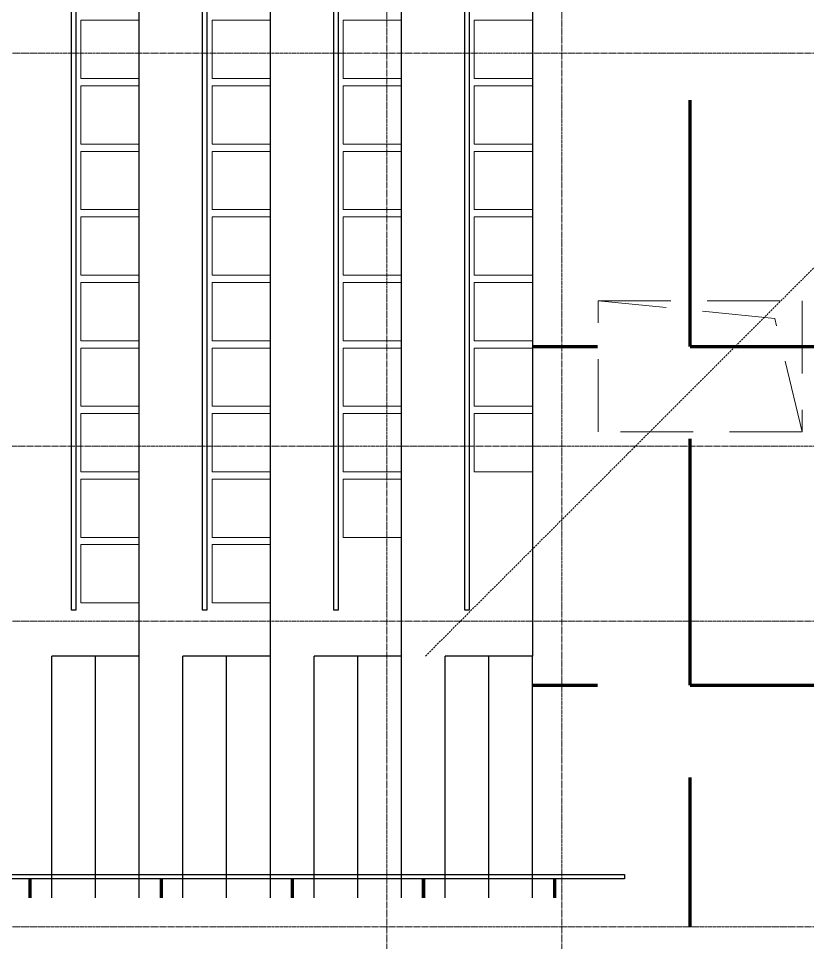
# Model space of a CAD drawing. Header units: millimetres. Extents: x -65509 to 912790, y 446 to 713294.
# Drawn here: x 172169 to 177584, y 368070 to 374414 of the extents above; entities that cross this region are included whole.
import ezdxf

# ---------------------------------------------------------------- set-up
doc = ezdxf.new("R2010")
doc.units = ezdxf.units.MM
for name, pattern in [('CENTER2', [28.575, 19.05, -3.175, 3.175, -3.175]), ('DASHED', [19.05, 12.7, -6.35]), ('HIDDEN', [9.525, 6.35, -3.175])]:
    doc.linetypes.add(name, pattern=pattern)
for name, color, linetype, lineweight in [('5.3) ММП плитка 6.1', 5, 'Continuous', 120), ('АР_Мебель', 250, 'Continuous', 5), ('АР_Тонкая', 250, 'Continuous', 5), ('ОВ_Классы', 250, 'Continuous', 0), ('РД_Ограждения', 250, 'Continuous', 25), ('РД_Оси_100', 250, 'Continuous', 0)]:
    doc.layers.add(name, color=color, linetype=linetype, lineweight=lineweight)
doc.layers.add('ЛК_Открытая', color=250, linetype='Continuous')

# ---------------------------------------------------------------- blocks, each defined once
blk = doc.blocks.new('СОШ_2200_АР_ОСИ_М100_28.05.24')
at = {"layer": 'РД_Оси_100', "linetype": 'CENTER2'}
for p, q in [((-5954.958, 78900), (119910, 78900)), ((119910, 76200), (-5954.958, 76200)), ((-5954.958, 75000), (119910, 75000)), ((-5954.958, 72900), (95715.503, 72900))]:
    blk.add_line(p, q, dxfattribs=at)
for points in [[(57300, 139938.679), (57300, -6155)], [(58500, 139938.679), (58500, -6155)]]:
    blk.add_lwpolyline(points, dxfattribs=at)
blk = doc.blocks.new('otv пунктир')
at = {"linetype": 'HIDDEN', "ltscale": 0.07}
blk.add_lwpolyline([(0, 0), (0, 1), (1, 1), (1, 0)], close=True, dxfattribs=at)
blk.add_lwpolyline([(0, 1), (0.1346, 0.1366), (1, 0)], dxfattribs=at)

msp = doc.modelspace()

# ---------------------------------------------------------------- hatches: boundary and pattern name
at = {"layer": '5.3) ММП плитка 6.1'}
h = msp.add_hatch(dxfattribs=at)
h.set_pattern_fill('ANGLE', color=256, scale=333)
h.set_pattern_definition([(0, (0, 0), (0, 2326.005), [1691.64, -634.365]), (90, (0, 0), (-2326.005, 1e-13), [1691.64, -634.365])])
h.paths.add_polyline_path([(166997.159, 385826.734), (163447.205, 385826.734), (163447.205, 380376.733), (165247.159, 380376.733), (165247.159, 373976.733), (163927.159, 373976.733), (163927.159, 373696.836), (163447.205, 373696.836), (163447.205, 368376.733), (166997.159, 368376.733)])
h.paths.add_polyline_path([(182027.159, 385826.733), (175697.159, 385826.733), (175697.159, 368176.733), (179397.159, 368176.733), (179397.159, 372396.733), (182027.159, 372396.733)])

# ---------------------------------------------------------------- linework, layer by layer
at = {"layer": 'АР_Мебель'}
msp.add_line((175697.159, 369876.733), (175697.159, 384376.733), dxfattribs=at)
for points in [[(172597.159, 374001.733), (172597.159, 374401.733), (172997.159, 374401.733), (172997.159, 374001.733)], [(173497.159, 374001.733), (173497.159, 374401.733), (173897.159, 374401.733), (173897.159, 374001.733)], [(174397.159, 374001.733), (174397.159, 374401.733), (174797.159, 374401.733), (174797.159, 374001.733)], [(175297.159, 374001.733), (175297.159, 374401.733), (175697.159, 374401.733), (175697.159, 374001.733)], [(172597.159, 373551.733), (172597.159, 373951.733), (172997.159, 373951.733), (172997.159, 373551.733)], [(173497.159, 373551.733), (173497.159, 373951.733), (173897.159, 373951.733), (173897.159, 373551.733)], [(174397.159, 373551.733), (174397.159, 373951.733), (174797.159, 373951.733), (174797.159, 373551.733)], [(175297.159, 373551.733), (175297.159, 373951.733), (175697.159, 373951.733), (175697.159, 373551.733)], [(172597.159, 373101.733), (172597.159, 373501.733), (172997.159, 373501.733), (172997.159, 373101.733)], [(173497.159, 373101.733), (173497.159, 373501.733), (173897.159, 373501.733), (173897.159, 373101.733)], [(174397.159, 373101.733), (174397.159, 373501.733), (174797.159, 373501.733), (174797.159, 373101.733)], [(175297.159, 373101.733), (175297.159, 373501.733), (175697.159, 373501.733), (175697.159, 373101.733)], [(172597.159, 372651.733), (172597.159, 373051.733), (172997.159, 373051.733), (172997.159, 372651.733)], [(173497.159, 372651.733), (173497.159, 373051.733), (173897.159, 373051.733), (173897.159, 372651.733)], [(174397.159, 372651.733), (174397.159, 373051.733), (174797.159, 373051.733), (174797.159, 372651.733)], [(175297.159, 372651.733), (175297.159, 373051.733), (175697.159, 373051.733), (175697.159, 372651.733)], [(172597.159, 372201.733), (172597.159, 372601.733), (172997.159, 372601.733), (172997.159, 372201.733)], [(173497.159, 372201.733), (173497.159, 372601.733), (173897.159, 372601.733), (173897.159, 372201.733)], [(174397.159, 372201.733), (174397.159, 372601.733), (174797.159, 372601.733), (174797.159, 372201.733)], [(175297.159, 372201.733), (175297.159, 372601.733), (175697.159, 372601.733), (175697.159, 372201.733)], [(172597.159, 371751.733), (172597.159, 372151.733), (172997.159, 372151.733), (172997.159, 371751.733)], [(173497.159, 371751.733), (173497.159, 372151.733), (173897.159, 372151.733), (173897.159, 371751.733)], [(174397.159, 371751.733), (174397.159, 372151.733), (174797.159, 372151.733), (174797.159, 371751.733)], [(175297.159, 371751.733), (175297.159, 372151.733), (175697.159, 372151.733), (175697.159, 371751.733)], [(172597.159, 371301.733), (172597.159, 371701.733), (172997.159, 371701.733), (172997.159, 371301.733)], [(173497.159, 371301.733), (173497.159, 371701.733), (173897.159, 371701.733), (173897.159, 371301.733)], [(174397.159, 371301.733), (174397.159, 371701.733), (174797.159, 371701.733), (174797.159, 371301.733)], [(175297.159, 371301.733), (175297.159, 371701.733), (175697.159, 371701.733), (175697.159, 371301.733)], [(172597.159, 370851.733), (172597.159, 371251.733), (172997.159, 371251.733), (172997.159, 370851.733)], [(173497.159, 370851.733), (173497.159, 371251.733), (173897.159, 371251.733), (173897.159, 370851.733)], [(174397.159, 370851.733), (174397.159, 371251.733), (174797.159, 371251.733), (174797.159, 370851.733)], [(172597.159, 370401.733), (172597.159, 370801.733), (172997.159, 370801.733), (172997.159, 370401.733)], [(173497.159, 370401.733), (173497.159, 370801.733), (173897.159, 370801.733), (173897.159, 370401.733)]]:
    msp.add_lwpolyline(points, close=True, dxfattribs=at)
at = {"layer": 'АР_Тонкая', "linetype": 'DASHED', "lineweight": 0}
msp.add_line((174962.159, 370036.733), (182027.159, 377101.733), dxfattribs=at)
at = {"layer": 'ЛК_Открытая'}
for p, q in [((172997.159, 370036.733), (172997.159, 384166.733)), ((173897.159, 370036.733), (173897.159, 384166.733)), ((174797.159, 370036.733), (174797.159, 384166.733)), ((172997.159, 370036.733), (172397.159, 370036.733)), ((172397.159, 368376.733), (172397.159, 370036.733)), ((172697.159, 368376.733), (172697.159, 370036.733)), ((172997.159, 368376.733), (172997.159, 370036.733)), ((173297.159, 368376.733), (173297.159, 370036.733)), ((173897.159, 370036.733), (173297.159, 370036.733)), ((173597.159, 368376.733), (173597.159, 370036.733)), ((173897.159, 368376.733), (173897.159, 370036.733)), ((174197.159, 368376.733), (174197.159, 370036.733)), ((174797.159, 370036.733), (174197.159, 370036.733)), ((174497.159, 368376.733), (174497.159, 370036.733)), ((174797.159, 368376.733), (174797.159, 370036.733)), ((175097.159, 368376.733), (175097.159, 370036.733)), ((175697.159, 370036.733), (175097.159, 370036.733)), ((175397.159, 368376.733), (175397.159, 370036.733)), ((175697.159, 368376.733), (175697.159, 370036.733))]:
    msp.add_line(p, q, dxfattribs=at)
for points in [[(175097.159, 384166.733), (175697.159, 384166.733), (175697.159, 370036.733), (175097.159, 370036.733)], [(172997.159, 370036.733), (172397.159, 370036.733)], [(173897.159, 370036.733), (173297.159, 370036.733)], [(174797.159, 370036.733), (174197.159, 370036.733)]]:
    msp.add_lwpolyline(points, dxfattribs=at)
msp.add_lwpolyline([(167011.6, 369206.733, 0, 150, 0), (167477.849, 369206.733, 0, 0, 0), (175697.159, 369206.733, 0, 0, 0)], format="xyseb", dxfattribs=at)
at = {"layer": 'РД_Ограждения'}
for points in [[(172532.159, 370351.733), (172532.159, 383851.733), (172562.159, 383851.733), (172562.159, 370351.733)], [(173432.159, 370351.733), (173432.159, 383851.733), (173462.159, 383851.733), (173462.159, 370351.733)], [(174332.159, 370351.733), (174332.159, 383851.733), (174362.159, 383851.733), (174362.159, 370351.733)], [(175232.159, 370351.733), (175232.159, 383851.733), (175262.159, 383851.733), (175262.159, 370351.733)]]:
    msp.add_lwpolyline(points, close=True, dxfattribs=at)
for points in [[(166667.159, 368506.733), (166667.159, 368536.733), (176327.159, 368536.733), (176327.159, 368506.733), (166697.159, 368506.733), (166697.159, 368506.733), (166667.159, 368506.733), (166667.159, 368536.733), (166697.159, 368536.733)], [(172240.159, 368506.733), (172240.159, 368376.733)], [(172247.159, 368506.733), (172247.159, 368376.733)], [(172254.159, 368506.733), (172254.159, 368376.733)], [(173140.159, 368506.733), (173140.159, 368376.733)], [(173147.159, 368506.733), (173147.159, 368376.733)], [(173154.159, 368506.733), (173154.159, 368376.733)], [(174040.159, 368506.733), (174040.159, 368376.733)], [(174047.159, 368506.733), (174047.159, 368376.733)], [(174054.159, 368506.733), (174054.159, 368376.733)], [(174940.159, 368506.733), (174940.159, 368376.733)], [(174947.159, 368506.733), (174947.159, 368376.733)], [(174954.159, 368506.733), (174954.159, 368376.733)], [(175840.159, 368506.733), (175840.159, 368376.733)], [(175847.159, 368506.733), (175847.159, 368376.733)], [(175854.159, 368506.733), (175854.159, 368376.733)]]:
    msp.add_lwpolyline(points, dxfattribs=at)

# ---------------------------------------------------------------- block references
at = {"layer": 'ОВ_Классы', "xscale": 1400, "yscale": 900, "rotation": 180}
msp.add_blockref('otv пунктир', (177547.257, 372476.733), dxfattribs=at)
at = {"layer": 'РД_Оси_100'}
msp.add_blockref('СОШ_2200_АР_ОСИ_М100_28.05.24', (117397.159, 295276.733), dxfattribs=at)

doc.saveas('drawing.dxf')
